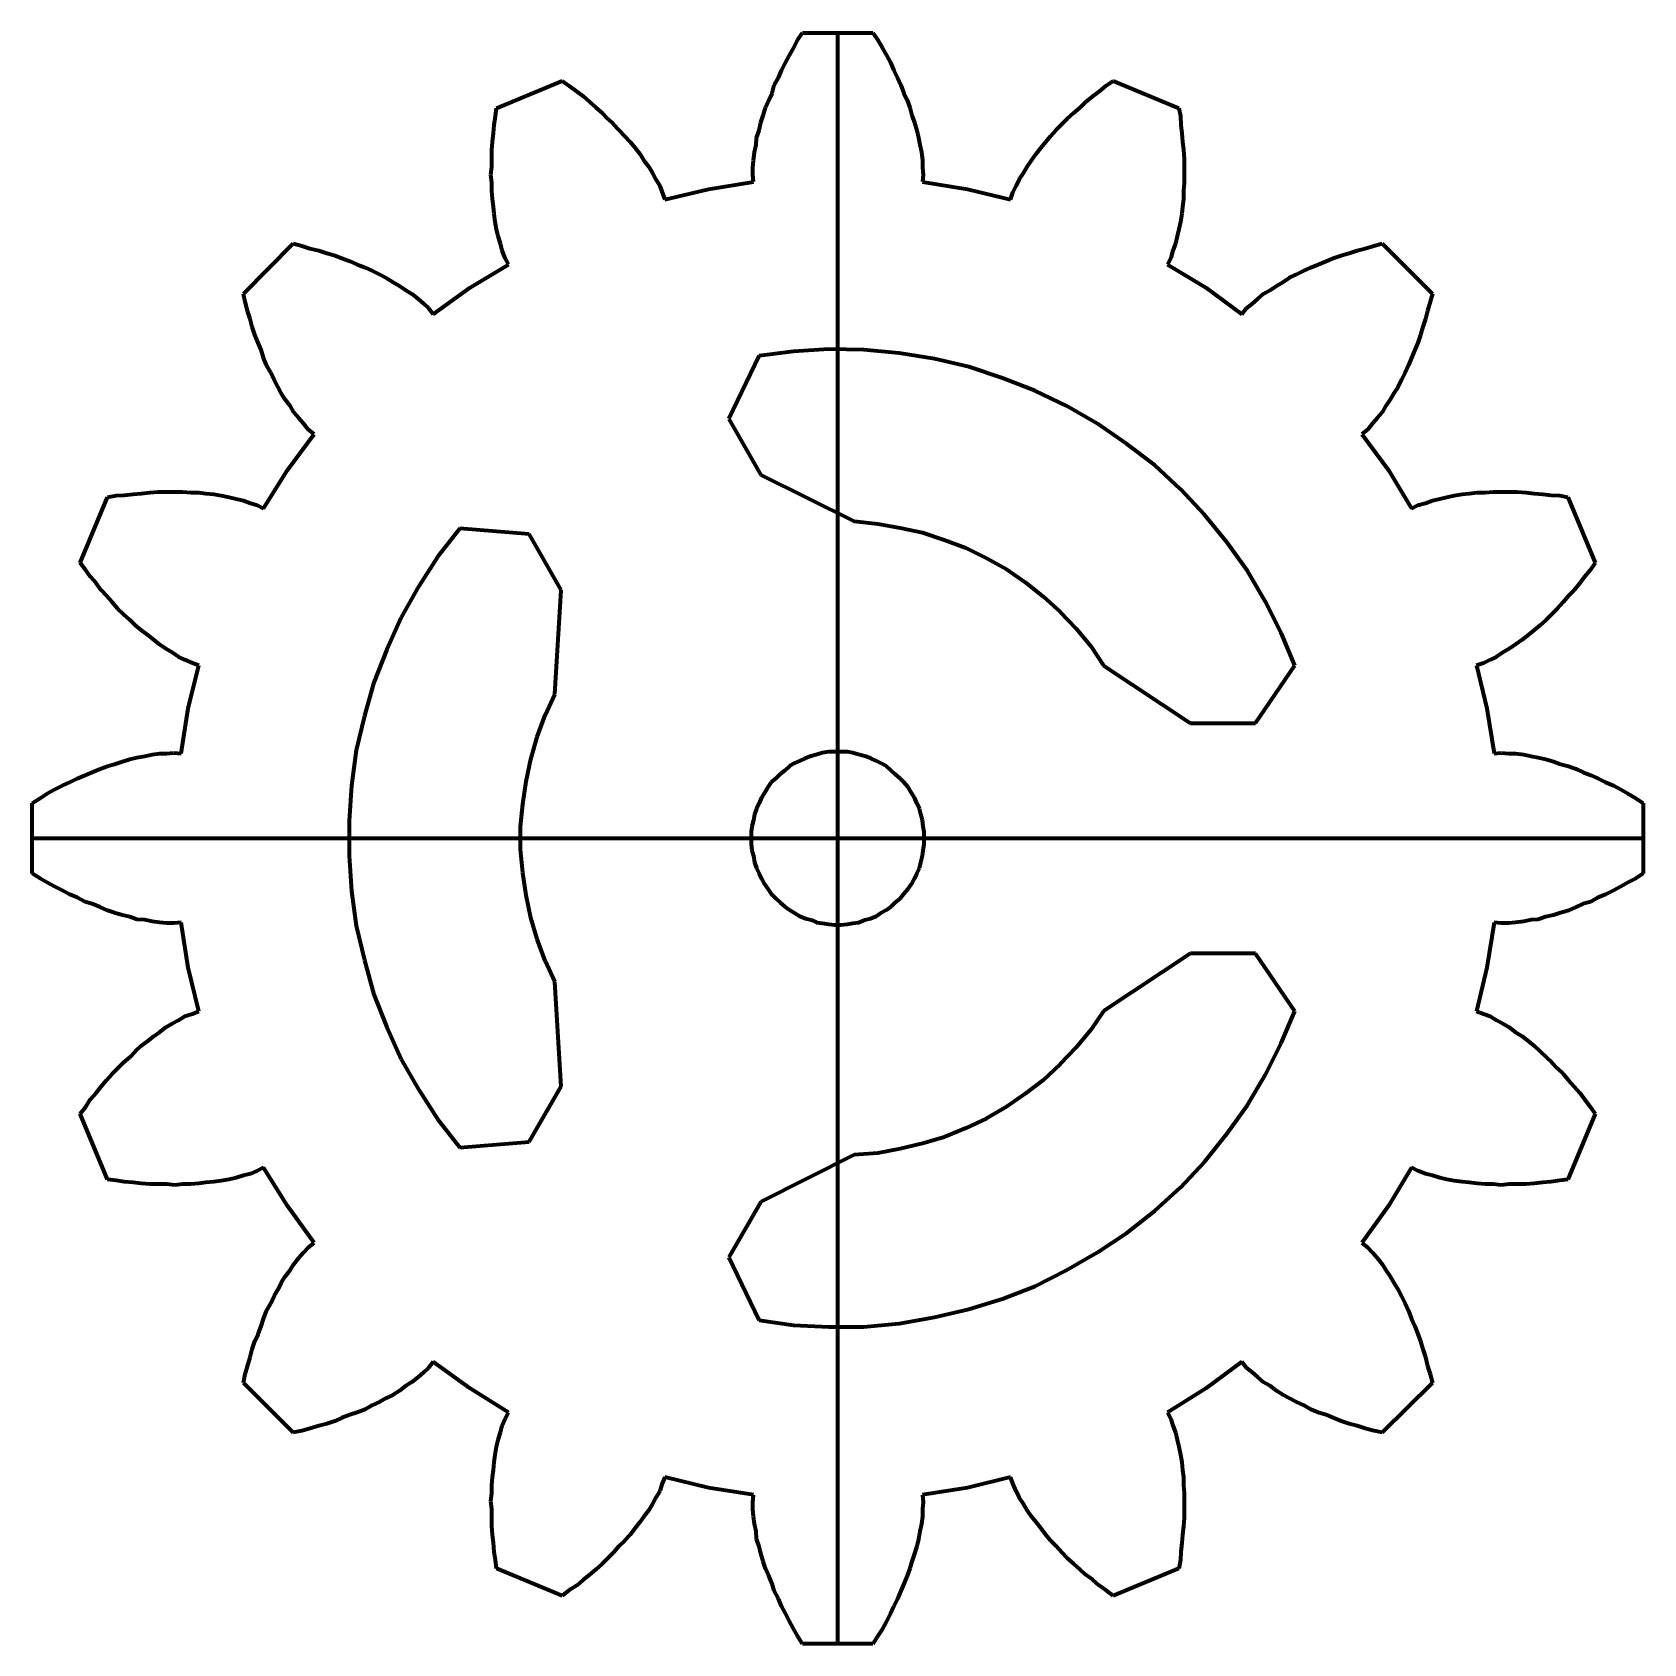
# Model space of a CAD drawing. Extents: x 1 to 51.3, y 1 to 51.3.
import ezdxf

# ---------------------------------------------------------------- set-up
doc = ezdxf.new("R2010")
doc.units = 0

msp = doc.modelspace()

# ---------------------------------------------------------------- linework, layer by layer
at = {"color": 4, "lineweight": 211}
for points in [[(26.15, 1.01), (26.15, 51.33)], [(1, 26.16), (51.32, 26.16)]]:
    msp.add_lwpolyline(points, dxfattribs=at)
at = {"color": 7, "lineweight": 211}
for points in [[(24.65, 50.61), (24.77, 50.83)], [(24.77, 50.83), (24.9, 51.08)], [(24.9, 51.08), (25.05, 51.31)], [(25.05, 51.31), (27.25, 51.31)], [(27.25, 51.31), (27.4, 51.08)], [(27.4, 51.08), (27.55, 50.83)], [(27.55, 50.83), (27.67, 50.61)], [(24.4, 50.13), (24.52, 50.38)], [(24.52, 50.38), (24.65, 50.61)], [(27.67, 50.61), (27.8, 50.38)], [(27.8, 50.38), (27.9, 50.13)], [(24.17, 49.68), (24.3, 49.91)], [(24.3, 49.91), (24.4, 50.13)], [(27.9, 50.13), (28.02, 49.91)], [(28.02, 49.91), (28.12, 49.68)], [(15.5, 48.96), (17.55, 49.81)], [(17.55, 49.81), (17.77, 49.66)], [(17.77, 49.66), (18, 49.48)], [(18, 49.48), (18.2, 49.33)], [(18.2, 49.33), (18.4, 49.16)], [(24, 49.21), (24.1, 49.43)], [(24.1, 49.43), (24.17, 49.68)], [(28.12, 49.68), (28.22, 49.43)], [(28.22, 49.43), (28.32, 49.21)], [(33.9, 49.16), (34.12, 49.33)], [(34.12, 49.33), (34.32, 49.48)], [(34.32, 49.48), (34.52, 49.66)], [(34.52, 49.66), (34.75, 49.81)], [(34.75, 49.81), (36.8, 48.96)], [(15.47, 48.71), (15.5, 48.96)], [(18.4, 49.16), (18.6, 48.98)], [(18.6, 48.98), (18.8, 48.81)], [(23.82, 48.73), (23.9, 48.98)], [(23.9, 48.98), (24, 49.21)], [(28.32, 49.21), (28.4, 48.98)], [(28.4, 48.98), (28.47, 48.73)], [(33.52, 48.81), (33.72, 48.98)], [(33.72, 48.98), (33.9, 49.16)], [(36.8, 48.96), (36.85, 48.71)], [(15.4, 48.18), (15.42, 48.43)], [(15.42, 48.43), (15.47, 48.71)], [(18.8, 48.81), (18.97, 48.63)], [(18.97, 48.63), (19.15, 48.46)], [(19.15, 48.46), (19.32, 48.28)], [(23.7, 48.26), (23.75, 48.51)], [(23.75, 48.51), (23.82, 48.73)], [(28.47, 48.73), (28.55, 48.51)], [(28.55, 48.51), (28.62, 48.26)], [(32.97, 48.28), (33.15, 48.46)], [(33.15, 48.46), (33.32, 48.63)], [(33.32, 48.63), (33.52, 48.81)], [(36.85, 48.71), (36.87, 48.43)], [(36.87, 48.43), (36.9, 48.18)], [(15.35, 47.66), (15.37, 47.91)], [(15.37, 47.91), (15.4, 48.18)], [(19.32, 48.28), (19.5, 48.08)], [(19.5, 48.08), (19.67, 47.91)], [(19.67, 47.91), (19.82, 47.73)], [(23.55, 47.58), (23.6, 47.81)], [(23.6, 47.81), (23.62, 48.03)], [(23.62, 48.03), (23.7, 48.26)], [(28.62, 48.26), (28.67, 48.03)], [(28.67, 48.03), (28.72, 47.81)], [(28.72, 47.81), (28.77, 47.58)], [(32.5, 47.73), (32.65, 47.91)], [(32.65, 47.91), (32.8, 48.08)], [(32.8, 48.08), (32.97, 48.28)], [(36.9, 48.18), (36.92, 47.91)], [(36.92, 47.91), (36.95, 47.66)], [(15.35, 47.38), (15.35, 47.66)], [(15.35, 47.13), (15.35, 47.38)], [(19.82, 47.73), (19.97, 47.53)], [(19.97, 47.53), (20.1, 47.33)], [(20.1, 47.33), (20.25, 47.13)], [(23.5, 47.11), (23.52, 47.33)], [(23.52, 47.33), (23.55, 47.58)], [(28.77, 47.58), (28.8, 47.33)], [(28.8, 47.33), (28.8, 47.11)], [(32.07, 47.13), (32.2, 47.33)], [(32.2, 47.33), (32.35, 47.53)], [(32.35, 47.53), (32.5, 47.73)], [(36.95, 47.66), (36.97, 47.38)], [(36.97, 47.38), (36.97, 47.13)], [(15.32, 46.88), (15.35, 47.13)], [(15.35, 46.63), (15.32, 46.88)], [(20.25, 47.13), (20.37, 46.93)], [(20.37, 46.93), (20.47, 46.73)], [(23.5, 46.88), (23.5, 47.11)], [(23.52, 46.66), (23.5, 46.88)], [(28.8, 47.11), (28.82, 46.88)], [(28.82, 46.88), (28.8, 46.66)], [(31.82, 46.73), (31.95, 46.93)], [(31.95, 46.93), (32.07, 47.13)], [(36.97, 47.13), (36.97, 46.88)], [(36.97, 46.88), (36.97, 46.63)], [(15.35, 46.38), (15.35, 46.63)], [(15.37, 46.13), (15.35, 46.38)], [(20.47, 46.73), (20.6, 46.53)], [(20.6, 46.53), (20.67, 46.33)], [(20.67, 46.33), (20.75, 46.11)], [(20.75, 46.11), (22.12, 46.43)], [(22.12, 46.43), (23.52, 46.66)], [(22.12, 46.43), (22.12, 46.43)], [(28.8, 46.66), (30.2, 46.43)], [(30.2, 46.43), (30.2, 46.43)], [(30.2, 46.43), (31.55, 46.11)], [(31.55, 46.11), (31.62, 46.33)], [(31.62, 46.33), (31.72, 46.53)], [(31.72, 46.53), (31.82, 46.73)], [(36.97, 46.63), (36.95, 46.38)], [(36.95, 46.38), (36.95, 46.13)], [(15.4, 45.88), (15.37, 46.13)], [(15.42, 45.66), (15.4, 45.88)], [(36.92, 45.88), (36.9, 45.66)], [(36.95, 46.13), (36.92, 45.88)], [(15.45, 45.41), (15.42, 45.66)], [(15.5, 45.18), (15.45, 45.41)], [(36.85, 45.41), (36.8, 45.18)], [(36.9, 45.66), (36.85, 45.41)], [(15.55, 44.96), (15.5, 45.18)], [(15.62, 44.73), (15.55, 44.96)], [(36.75, 44.96), (36.7, 44.73)], [(36.8, 45.18), (36.75, 44.96)], [(7.6, 43.16), (9.15, 44.73)], [(9.15, 44.73), (9.42, 44.66)], [(9.42, 44.66), (9.67, 44.58)], [(9.67, 44.58), (9.95, 44.51)], [(9.95, 44.51), (10.2, 44.43)], [(10.2, 44.43), (10.45, 44.36)], [(10.45, 44.36), (10.67, 44.28)], [(15.67, 44.51), (15.62, 44.73)], [(15.77, 44.28), (15.67, 44.51)], [(36.62, 44.51), (36.55, 44.28)], [(36.7, 44.73), (36.62, 44.51)], [(41.62, 44.28), (41.87, 44.36)], [(41.87, 44.36), (42.12, 44.43)], [(42.12, 44.43), (42.37, 44.51)], [(42.37, 44.51), (42.62, 44.58)], [(42.62, 44.58), (42.9, 44.66)], [(42.9, 44.66), (43.15, 44.73)], [(43.15, 44.73), (44.72, 43.16)], [(10.67, 44.28), (10.92, 44.18)], [(10.92, 44.18), (11.15, 44.08)], [(11.15, 44.08), (11.4, 43.98)], [(11.4, 43.98), (11.62, 43.88)], [(11.62, 43.88), (11.85, 43.76)], [(14.67, 43.36), (15.87, 44.08)], [(15.87, 44.08), (15.77, 44.28)], [(36.55, 44.28), (36.45, 44.08)], [(36.45, 44.08), (37.65, 43.36)], [(40.47, 43.76), (40.7, 43.88)], [(40.7, 43.88), (40.92, 43.98)], [(40.92, 43.98), (41.15, 44.08)], [(41.15, 44.08), (41.4, 44.18)], [(41.4, 44.18), (41.62, 44.28)], [(11.85, 43.76), (12.05, 43.66)], [(12.05, 43.66), (12.27, 43.53)], [(12.27, 43.53), (12.47, 43.41)], [(12.47, 43.41), (12.67, 43.28)], [(12.67, 43.28), (12.85, 43.16)], [(13.52, 42.53), (14.67, 43.36)], [(14.67, 43.36), (14.67, 43.36)], [(37.65, 43.36), (37.65, 43.36)], [(37.65, 43.36), (38.77, 42.53)], [(39.45, 43.16), (39.65, 43.28)], [(39.65, 43.28), (39.85, 43.41)], [(39.85, 43.41), (40.05, 43.53)], [(40.05, 43.53), (40.25, 43.66)], [(40.25, 43.66), (40.47, 43.76)], [(7.65, 42.91), (7.6, 43.16)], [(7.72, 42.63), (7.65, 42.91)], [(12.85, 43.16), (13.05, 43.01)], [(13.05, 43.01), (13.22, 42.86)], [(13.22, 42.86), (13.37, 42.71)], [(38.92, 42.71), (39.1, 42.86)], [(39.1, 42.86), (39.27, 43.01)], [(39.27, 43.01), (39.45, 43.16)], [(44.65, 42.91), (44.57, 42.63)], [(44.72, 43.16), (44.65, 42.91)], [(7.8, 42.38), (7.72, 42.63)], [(7.87, 42.13), (7.8, 42.38)], [(13.37, 42.71), (13.52, 42.53)], [(38.77, 42.53), (38.92, 42.71)], [(44.5, 42.38), (44.42, 42.13)], [(44.57, 42.63), (44.5, 42.38)], [(7.95, 41.88), (7.87, 42.13)], [(8.05, 41.63), (7.95, 41.88)], [(44.35, 41.88), (44.27, 41.63)], [(44.42, 42.13), (44.35, 41.88)], [(8.15, 41.41), (8.05, 41.63)], [(8.22, 41.16), (8.15, 41.41)], [(24.77, 41.36), (23.7, 41.23)], [(25.87, 41.43), (24.77, 41.36)], [(26.97, 41.41), (25.87, 41.43)], [(28.07, 41.31), (26.97, 41.41)], [(29.17, 41.13), (28.07, 41.31)], [(44.17, 41.41), (44.07, 41.16)], [(44.27, 41.63), (44.17, 41.41)], [(8.32, 40.93), (8.22, 41.16)], [(8.45, 40.71), (8.32, 40.93)], [(23.7, 41.23), (22.75, 39.26)], [(30.25, 40.88), (29.17, 41.13)], [(31.3, 40.53), (30.25, 40.88)], [(43.97, 40.93), (43.87, 40.71)], [(44.07, 41.16), (43.97, 40.93)], [(8.55, 40.48), (8.45, 40.71)], [(8.67, 40.26), (8.55, 40.48)], [(8.77, 40.06), (8.67, 40.26)], [(32.32, 40.13), (31.3, 40.53)], [(43.65, 40.26), (43.52, 40.06)], [(43.75, 40.48), (43.65, 40.26)], [(43.87, 40.71), (43.75, 40.48)], [(8.9, 39.86), (8.77, 40.06)], [(9.05, 39.66), (8.9, 39.86)], [(33.3, 39.66), (32.32, 40.13)], [(43.4, 39.86), (43.27, 39.66)], [(43.52, 40.06), (43.4, 39.86)], [(9.17, 39.46), (9.05, 39.66)], [(9.32, 39.28), (9.17, 39.46)], [(9.47, 39.11), (9.32, 39.28)], [(22.75, 39.26), (23.75, 37.51)], [(34.25, 39.11), (33.3, 39.66)], [(43, 39.28), (42.85, 39.11)], [(43.15, 39.46), (43, 39.28)], [(43.27, 39.66), (43.15, 39.46)], [(8.97, 37.66), (9.8, 38.78)], [(9.62, 38.93), (9.47, 39.11)], [(9.8, 38.78), (9.62, 38.93)], [(35.17, 38.48), (34.25, 39.11)], [(42.7, 38.93), (42.52, 38.78)], [(42.52, 38.78), (43.35, 37.66)], [(42.85, 39.11), (42.7, 38.93)], [(36.05, 37.81), (35.17, 38.48)], [(36.85, 37.06), (36.05, 37.81)], [(8.22, 36.46), (8.97, 37.66)], [(8.97, 37.66), (8.97, 37.66)], [(23.75, 37.51), (26.67, 36.06)], [(43.35, 37.66), (43.35, 37.66)], [(43.35, 37.66), (44.07, 36.46)], [(2.5, 34.76), (3.35, 36.81)], [(3.35, 36.81), (3.62, 36.86)], [(3.62, 36.86), (3.87, 36.88)], [(3.87, 36.88), (4.15, 36.91)], [(4.15, 36.91), (4.4, 36.93)], [(4.4, 36.93), (4.67, 36.96)], [(4.67, 36.96), (4.92, 36.98)], [(4.92, 36.98), (5.2, 36.98)], [(5.2, 36.98), (5.45, 36.98)], [(5.45, 36.98), (5.7, 36.98)], [(5.7, 36.98), (5.95, 36.96)], [(5.95, 36.96), (6.2, 36.96)], [(6.2, 36.96), (6.42, 36.93)], [(6.42, 36.93), (6.67, 36.91)], [(6.67, 36.91), (6.9, 36.86)], [(6.9, 36.86), (7.15, 36.81)], [(7.15, 36.81), (7.37, 36.76)], [(7.37, 36.76), (7.6, 36.71)], [(37.6, 36.26), (36.85, 37.06)], [(44.72, 36.71), (44.95, 36.76)], [(44.95, 36.76), (45.17, 36.81)], [(45.17, 36.81), (45.4, 36.86)], [(45.4, 36.86), (45.65, 36.91)], [(45.65, 36.91), (45.87, 36.93)], [(45.87, 36.93), (46.12, 36.96)], [(46.12, 36.96), (46.37, 36.96)], [(46.37, 36.96), (46.62, 36.98)], [(46.62, 36.98), (46.87, 36.98)], [(46.87, 36.98), (47.12, 36.98)], [(47.12, 36.98), (47.37, 36.98)], [(47.37, 36.98), (47.65, 36.96)], [(47.65, 36.96), (47.9, 36.93)], [(47.9, 36.93), (48.17, 36.91)], [(48.17, 36.91), (48.42, 36.88)], [(48.42, 36.88), (48.7, 36.86)], [(48.7, 36.86), (48.95, 36.81)], [(48.95, 36.81), (49.8, 34.76)], [(7.6, 36.71), (7.82, 36.63)], [(7.82, 36.63), (8.02, 36.56)], [(8.02, 36.56), (8.22, 36.46)], [(38.3, 35.41), (37.6, 36.26)], [(44.07, 36.46), (44.27, 36.56)], [(44.27, 36.56), (44.5, 36.63)], [(44.5, 36.63), (44.72, 36.71)], [(14.35, 35.83), (13.67, 34.96)], [(16.52, 35.66), (14.35, 35.83)], [(26.67, 36.06), (27.4, 35.98)], [(27.4, 35.98), (28.1, 35.86)], [(28.1, 35.86), (28.8, 35.71)], [(17.52, 33.91), (16.52, 35.66)], [(28.8, 35.71), (29.47, 35.48)], [(29.47, 35.48), (30.15, 35.23)], [(30.15, 35.23), (30.8, 34.91)], [(38.95, 34.51), (38.3, 35.41)], [(2.67, 34.53), (2.5, 34.76)], [(13.67, 34.96), (13.07, 34.03)], [(30.8, 34.91), (31.42, 34.56)], [(49.8, 34.76), (49.65, 34.53)], [(2.82, 34.33), (2.67, 34.53)], [(3, 34.13), (2.82, 34.33)], [(31.42, 34.56), (32, 34.16)], [(39.5, 33.56), (38.95, 34.51)], [(49.47, 34.33), (49.32, 34.13)], [(49.65, 34.53), (49.47, 34.33)], [(3.15, 33.91), (3, 34.13)], [(3.32, 33.73), (3.15, 33.91)], [(3.5, 33.53), (3.32, 33.73)], [(13.07, 34.03), (12.52, 33.06)], [(17.32, 30.66), (17.52, 33.91)], [(32, 34.16), (32.57, 33.71)], [(48.97, 33.73), (48.8, 33.53)], [(49.15, 33.91), (48.97, 33.73)], [(49.32, 34.13), (49.15, 33.91)], [(3.67, 33.33), (3.5, 33.53)], [(3.85, 33.16), (3.67, 33.33)], [(32.57, 33.71), (33.1, 33.23)], [(33.1, 33.23), (33.6, 32.71)], [(40, 32.58), (39.5, 33.56)], [(48.62, 33.33), (48.45, 33.16)], [(48.8, 33.53), (48.62, 33.33)], [(4.05, 32.98), (3.85, 33.16)], [(4.22, 32.81), (4.05, 32.98)], [(4.4, 32.66), (4.22, 32.81)], [(12.52, 33.06), (12.07, 32.06)], [(33.6, 32.71), (34.05, 32.16)], [(48.07, 32.81), (47.9, 32.66)], [(48.27, 32.98), (48.07, 32.81)], [(48.45, 33.16), (48.27, 32.98)], [(4.6, 32.51), (4.4, 32.66)], [(4.8, 32.36), (4.6, 32.51)], [(4.97, 32.21), (4.8, 32.36)], [(5.17, 32.08), (4.97, 32.21)], [(40.42, 31.56), (40, 32.58)], [(47.32, 32.21), (47.12, 32.08)], [(47.52, 32.36), (47.32, 32.21)], [(47.72, 32.51), (47.52, 32.36)], [(47.9, 32.66), (47.72, 32.51)], [(5.37, 31.96), (5.17, 32.08)], [(5.57, 31.83), (5.37, 31.96)], [(5.77, 31.73), (5.57, 31.83)], [(6, 31.63), (5.77, 31.73)], [(12.07, 32.06), (11.67, 31.03)], [(34.05, 32.16), (34.45, 31.56)], [(46.52, 31.73), (46.32, 31.63)], [(46.72, 31.83), (46.52, 31.73)], [(46.92, 31.96), (46.72, 31.83)], [(47.12, 32.08), (46.92, 31.96)], [(5.87, 30.21), (6.2, 31.56)], [(6.2, 31.56), (6, 31.63)], [(34.45, 31.56), (37.17, 29.76)], [(39.2, 29.76), (40.42, 31.56)], [(46.32, 31.63), (46.1, 31.56)], [(46.1, 31.56), (46.42, 30.21)], [(11.67, 31.03), (11.37, 29.98)], [(5.65, 28.81), (5.87, 30.21)], [(5.87, 30.21), (5.87, 30.21)], [(17.02, 30.01), (17.32, 30.66)], [(46.42, 30.21), (46.65, 28.81)], [(11.37, 29.98), (11.12, 28.91)], [(16.77, 29.33), (17.02, 30.01)], [(37.17, 29.76), (39.2, 29.76)], [(16.57, 28.63), (16.77, 29.33)], [(4.27, 28.68), (4.52, 28.73)], [(4.52, 28.73), (4.75, 28.78)], [(4.75, 28.78), (4.97, 28.81)], [(4.97, 28.81), (5.2, 28.81)], [(5.2, 28.81), (5.42, 28.83)], [(5.42, 28.83), (5.65, 28.81)], [(11.12, 28.91), (10.97, 27.81)], [(25.32, 28.73), (25.15, 28.66)], [(25.5, 28.78), (25.32, 28.73)], [(25.67, 28.83), (25.5, 28.78)], [(25.87, 28.86), (25.67, 28.83)], [(26.05, 28.86), (25.87, 28.86)], [(26.25, 28.86), (26.05, 28.86)], [(26.45, 28.86), (26.25, 28.86)], [(26.62, 28.83), (26.45, 28.86)], [(26.8, 28.78), (26.62, 28.83)], [(27, 28.73), (26.8, 28.78)], [(27.17, 28.66), (27, 28.73)], [(46.65, 28.81), (46.87, 28.83)], [(46.87, 28.83), (47.1, 28.81)], [(47.1, 28.81), (47.32, 28.81)], [(47.32, 28.81), (47.57, 28.78)], [(47.57, 28.78), (47.8, 28.73)], [(47.8, 28.73), (48.02, 28.68)], [(2.65, 28.13), (2.87, 28.23)], [(2.87, 28.23), (3.12, 28.33)], [(3.12, 28.33), (3.35, 28.41)], [(3.35, 28.41), (3.57, 28.48)], [(3.57, 28.48), (3.82, 28.56)], [(3.82, 28.56), (4.05, 28.63)], [(4.05, 28.63), (4.27, 28.68)], [(16.42, 27.93), (16.57, 28.63)], [(24.5, 28.28), (24.35, 28.16)], [(24.65, 28.41), (24.5, 28.28)], [(24.8, 28.51), (24.65, 28.41)], [(24.97, 28.58), (24.8, 28.51)], [(25.15, 28.66), (24.97, 28.58)], [(27.35, 28.58), (27.17, 28.66)], [(27.5, 28.51), (27.35, 28.58)], [(27.67, 28.41), (27.5, 28.51)], [(27.82, 28.28), (27.67, 28.41)], [(27.95, 28.16), (27.82, 28.28)], [(48.02, 28.68), (48.25, 28.63)], [(48.25, 28.63), (48.5, 28.56)], [(48.5, 28.56), (48.72, 28.48)], [(48.72, 28.48), (48.97, 28.41)], [(48.97, 28.41), (49.2, 28.33)], [(49.2, 28.33), (49.42, 28.23)], [(49.42, 28.23), (49.67, 28.13)], [(1.47, 27.56), (1.7, 27.68)], [(1.7, 27.68), (1.95, 27.81)], [(1.95, 27.81), (2.17, 27.91)], [(2.17, 27.91), (2.4, 28.03)], [(2.4, 28.03), (2.65, 28.13)], [(10.97, 27.81), (10.9, 26.71)], [(16.32, 27.23), (16.42, 27.93)], [(23.97, 27.76), (23.87, 27.58)], [(24.07, 27.91), (23.97, 27.76)], [(24.22, 28.03), (24.07, 27.91)], [(24.35, 28.16), (24.22, 28.03)], [(28.1, 28.03), (27.95, 28.16)], [(28.22, 27.91), (28.1, 28.03)], [(28.35, 27.76), (28.22, 27.91)], [(28.45, 27.58), (28.35, 27.76)], [(49.67, 28.13), (49.9, 28.03)], [(49.9, 28.03), (50.12, 27.91)], [(50.12, 27.91), (50.37, 27.81)], [(50.37, 27.81), (50.6, 27.68)], [(50.6, 27.68), (50.82, 27.56)], [(1, 27.26), (1.25, 27.41)], [(1, 25.06), (1, 27.26)], [(1.25, 27.41), (1.47, 27.56)], [(16.25, 26.53), (16.32, 27.23)], [(23.7, 27.26), (23.62, 27.08)], [(23.77, 27.43), (23.7, 27.26)], [(23.87, 27.58), (23.77, 27.43)], [(28.55, 27.43), (28.45, 27.58)], [(28.62, 27.26), (28.55, 27.43)], [(28.7, 27.08), (28.62, 27.26)], [(50.82, 27.56), (51.07, 27.41)], [(51.07, 27.41), (51.3, 27.26)], [(51.3, 27.26), (51.3, 25.06)], [(10.9, 26.71), (10.9, 25.61)], [(23.52, 26.73), (23.47, 26.53)], [(23.55, 26.91), (23.52, 26.73)], [(23.62, 27.08), (23.55, 26.91)], [(28.75, 26.91), (28.7, 27.08)], [(28.8, 26.73), (28.75, 26.91)], [(28.82, 26.53), (28.8, 26.73)], [(16.25, 25.81), (16.25, 26.53)], [(23.47, 26.53), (23.45, 26.36)], [(23.45, 26.36), (23.45, 26.16)], [(28.85, 26.36), (28.82, 26.53)], [(28.85, 26.16), (28.85, 26.36)], [(16.32, 25.08), (16.25, 25.81)], [(23.45, 26.16), (23.45, 25.98)], [(23.45, 25.98), (23.47, 25.78)], [(23.47, 25.78), (23.52, 25.61)], [(28.8, 25.61), (28.82, 25.78)], [(28.82, 25.78), (28.85, 25.98)], [(28.85, 26.16), (28.85, 26.16)], [(28.85, 25.98), (28.85, 26.16)], [(10.9, 25.61), (10.97, 24.51)], [(23.52, 25.61), (23.55, 25.41)], [(23.55, 25.41), (23.62, 25.23)], [(23.62, 25.23), (23.7, 25.06)], [(28.62, 25.06), (28.7, 25.23)], [(28.7, 25.23), (28.75, 25.41)], [(28.75, 25.41), (28.8, 25.61)], [(1.25, 24.91), (1, 25.06)], [(1.47, 24.78), (1.25, 24.91)], [(1.7, 24.66), (1.47, 24.78)], [(1.95, 24.53), (1.7, 24.66)], [(16.42, 24.38), (16.32, 25.08)], [(23.7, 25.06), (23.77, 24.91)], [(23.77, 24.91), (23.87, 24.73)], [(23.87, 24.73), (23.97, 24.58)], [(28.35, 24.58), (28.45, 24.73)], [(28.45, 24.73), (28.55, 24.91)], [(28.55, 24.91), (28.62, 25.06)], [(50.6, 24.66), (50.37, 24.53)], [(50.82, 24.78), (50.6, 24.66)], [(51.07, 24.91), (50.82, 24.78)], [(51.3, 25.06), (51.07, 24.91)], [(2.17, 24.41), (1.95, 24.53)], [(2.4, 24.31), (2.17, 24.41)], [(2.65, 24.18), (2.4, 24.31)], [(2.87, 24.11), (2.65, 24.18)], [(10.97, 24.51), (11.12, 23.43)], [(16.57, 23.68), (16.42, 24.38)], [(23.97, 24.58), (24.07, 24.43)], [(24.07, 24.43), (24.22, 24.28)], [(24.22, 24.28), (24.35, 24.16)], [(24.35, 24.16), (24.5, 24.03)], [(27.82, 24.03), (27.95, 24.16)], [(27.95, 24.16), (28.1, 24.28)], [(28.1, 24.28), (28.22, 24.43)], [(28.22, 24.43), (28.35, 24.58)], [(49.67, 24.18), (49.42, 24.11)], [(49.9, 24.31), (49.67, 24.18)], [(50.12, 24.41), (49.9, 24.31)], [(50.37, 24.53), (50.12, 24.41)], [(3.12, 24.01), (2.87, 24.11)], [(3.35, 23.91), (3.12, 24.01)], [(3.57, 23.83), (3.35, 23.91)], [(3.82, 23.76), (3.57, 23.83)], [(4.05, 23.71), (3.82, 23.76)], [(4.27, 23.63), (4.05, 23.71)], [(16.77, 23.01), (16.57, 23.68)], [(24.5, 24.03), (24.65, 23.93)], [(24.65, 23.93), (24.8, 23.83)], [(24.8, 23.83), (24.97, 23.73)], [(24.97, 23.73), (25.15, 23.66)], [(25.15, 23.66), (25.32, 23.61)], [(27, 23.61), (27.17, 23.66)], [(27.17, 23.66), (27.35, 23.73)], [(27.35, 23.73), (27.5, 23.83)], [(27.5, 23.83), (27.67, 23.93)], [(27.67, 23.93), (27.82, 24.03)], [(48.25, 23.71), (48.02, 23.63)], [(48.5, 23.76), (48.25, 23.71)], [(48.72, 23.83), (48.5, 23.76)], [(48.97, 23.91), (48.72, 23.83)], [(49.2, 24.01), (48.97, 23.91)], [(49.42, 24.11), (49.2, 24.01)], [(4.52, 23.61), (4.27, 23.63)], [(4.75, 23.56), (4.52, 23.61)], [(4.97, 23.53), (4.75, 23.56)], [(5.2, 23.51), (4.97, 23.53)], [(5.42, 23.51), (5.2, 23.51)], [(5.65, 23.53), (5.42, 23.51)], [(5.87, 22.13), (5.65, 23.53)], [(11.12, 23.43), (11.37, 22.36)], [(25.32, 23.61), (25.5, 23.53)], [(25.5, 23.53), (25.67, 23.51)], [(25.67, 23.51), (25.87, 23.48)], [(25.87, 23.48), (26.05, 23.46)], [(26.05, 23.46), (26.25, 23.46)], [(26.25, 23.46), (26.45, 23.48)], [(26.45, 23.48), (26.62, 23.51)], [(26.62, 23.51), (26.8, 23.53)], [(26.8, 23.53), (27, 23.61)], [(46.65, 23.53), (46.42, 22.13)], [(46.87, 23.51), (46.65, 23.53)], [(47.1, 23.51), (46.87, 23.51)], [(47.32, 23.53), (47.1, 23.51)], [(47.57, 23.56), (47.32, 23.53)], [(47.8, 23.61), (47.57, 23.56)], [(48.02, 23.63), (47.8, 23.61)], [(17.02, 22.33), (16.77, 23.01)], [(11.37, 22.36), (11.67, 21.28)], [(17.32, 21.68), (17.02, 22.33)], [(37.17, 22.56), (34.45, 20.76)], [(39.2, 22.56), (37.17, 22.56)], [(40.42, 20.76), (39.2, 22.56)], [(6.2, 20.76), (5.87, 22.13)], [(5.87, 22.13), (5.87, 22.13)], [(17.52, 18.41), (17.32, 21.68)], [(46.42, 22.13), (46.1, 20.76)], [(46.42, 22.13), (46.42, 22.13)], [(11.67, 21.28), (12.07, 20.26)], [(5.77, 20.61), (6, 20.68)], [(6, 20.68), (6.2, 20.76)], [(34.45, 20.76), (34.05, 20.18)], [(40, 19.76), (40.42, 20.76)], [(46.1, 20.76), (46.32, 20.68)], [(46.32, 20.68), (46.52, 20.61)], [(4.97, 20.11), (5.17, 20.26)], [(5.17, 20.26), (5.37, 20.38)], [(5.37, 20.38), (5.57, 20.48)], [(5.57, 20.48), (5.77, 20.61)], [(12.07, 20.26), (12.52, 19.26)], [(34.05, 20.18), (33.6, 19.63)], [(46.52, 20.61), (46.72, 20.48)], [(46.72, 20.48), (46.92, 20.38)], [(46.92, 20.38), (47.12, 20.26)], [(47.12, 20.26), (47.32, 20.11)], [(4.22, 19.51), (4.4, 19.68)], [(4.4, 19.68), (4.6, 19.83)], [(4.6, 19.83), (4.8, 19.98)], [(4.8, 19.98), (4.97, 20.11)], [(33.6, 19.63), (33.1, 19.11)], [(39.5, 18.76), (40, 19.76)], [(47.32, 20.11), (47.52, 19.98)], [(47.52, 19.98), (47.72, 19.83)], [(47.72, 19.83), (47.9, 19.68)], [(47.9, 19.68), (48.07, 19.51)], [(3.67, 18.98), (3.85, 19.16)], [(3.85, 19.16), (4.05, 19.33)], [(4.05, 19.33), (4.22, 19.51)], [(12.52, 19.26), (13.07, 18.31)], [(48.07, 19.51), (48.27, 19.33)], [(48.27, 19.33), (48.45, 19.16)], [(48.45, 19.16), (48.62, 18.98)], [(3.32, 18.61), (3.5, 18.81)], [(3.5, 18.81), (3.67, 18.98)], [(33.1, 19.11), (32.57, 18.61)], [(38.95, 17.83), (39.5, 18.76)], [(48.62, 18.98), (48.8, 18.81)], [(48.8, 18.81), (48.97, 18.61)], [(2.82, 18.01), (3, 18.21)], [(3, 18.21), (3.15, 18.41)], [(3.15, 18.41), (3.32, 18.61)], [(13.07, 18.31), (13.67, 17.38)], [(16.52, 16.68), (17.52, 18.41)], [(32, 18.18), (31.42, 17.78)], [(32.57, 18.61), (32, 18.18)], [(48.97, 18.61), (49.15, 18.41)], [(49.15, 18.41), (49.32, 18.21)], [(49.32, 18.21), (49.47, 18.01)], [(2.5, 17.56), (2.67, 17.78)], [(2.67, 17.78), (2.82, 18.01)], [(31.42, 17.78), (30.8, 17.41)], [(38.3, 16.93), (38.95, 17.83)], [(49.47, 18.01), (49.65, 17.78)], [(49.65, 17.78), (49.8, 17.56)], [(3.35, 15.51), (2.5, 17.56)], [(13.67, 17.38), (14.35, 16.51)], [(30.15, 17.11), (29.47, 16.83)], [(30.8, 17.41), (30.15, 17.11)], [(49.8, 17.56), (48.95, 15.51)], [(14.35, 16.51), (16.52, 16.68)], [(28.8, 16.63), (28.1, 16.46)], [(29.47, 16.83), (28.8, 16.63)], [(37.6, 16.06), (38.3, 16.93)], [(26.67, 16.28), (23.75, 14.81)], [(27.4, 16.33), (26.67, 16.28)], [(28.1, 16.46), (27.4, 16.33)], [(7.6, 15.63), (7.37, 15.56)], [(7.82, 15.68), (7.6, 15.63)], [(8.02, 15.78), (7.82, 15.68)], [(8.22, 15.88), (8.02, 15.78)], [(8.97, 14.68), (8.22, 15.88)], [(36.85, 15.26), (37.6, 16.06)], [(44.07, 15.88), (43.35, 14.68)], [(44.27, 15.78), (44.07, 15.88)], [(44.5, 15.68), (44.27, 15.78)], [(44.72, 15.63), (44.5, 15.68)], [(44.95, 15.56), (44.72, 15.63)], [(3.62, 15.48), (3.35, 15.51)], [(3.87, 15.43), (3.62, 15.48)], [(4.15, 15.41), (3.87, 15.43)], [(4.4, 15.38), (4.15, 15.41)], [(4.67, 15.36), (4.4, 15.38)], [(4.92, 15.36), (4.67, 15.36)], [(5.2, 15.36), (4.92, 15.36)], [(5.45, 15.33), (5.2, 15.36)], [(5.7, 15.36), (5.45, 15.33)], [(5.95, 15.36), (5.7, 15.36)], [(6.2, 15.38), (5.95, 15.36)], [(6.42, 15.41), (6.2, 15.38)], [(6.67, 15.43), (6.42, 15.41)], [(6.9, 15.46), (6.67, 15.43)], [(7.15, 15.51), (6.9, 15.46)], [(7.37, 15.56), (7.15, 15.51)], [(36.05, 14.53), (36.85, 15.26)], [(45.17, 15.51), (44.95, 15.56)], [(45.4, 15.46), (45.17, 15.51)], [(45.65, 15.43), (45.4, 15.46)], [(45.87, 15.41), (45.65, 15.43)], [(46.12, 15.38), (45.87, 15.41)], [(46.37, 15.36), (46.12, 15.38)], [(46.62, 15.36), (46.37, 15.36)], [(46.87, 15.33), (46.62, 15.36)], [(47.12, 15.36), (46.87, 15.33)], [(47.37, 15.36), (47.12, 15.36)], [(47.65, 15.36), (47.37, 15.36)], [(47.9, 15.38), (47.65, 15.36)], [(48.17, 15.41), (47.9, 15.38)], [(48.42, 15.43), (48.17, 15.41)], [(48.7, 15.48), (48.42, 15.43)], [(48.95, 15.51), (48.7, 15.48)], [(9.8, 13.53), (8.97, 14.68)], [(8.97, 14.68), (8.97, 14.68)], [(23.75, 14.81), (22.75, 13.08)], [(43.35, 14.68), (42.52, 13.53)], [(43.35, 14.68), (43.35, 14.68)], [(35.17, 13.83), (36.05, 14.53)], [(34.25, 13.23), (35.17, 13.83)], [(9.32, 13.06), (9.47, 13.23)], [(9.47, 13.23), (9.62, 13.38)], [(9.62, 13.38), (9.8, 13.53)], [(33.3, 12.68), (34.25, 13.23)], [(42.52, 13.53), (42.7, 13.38)], [(42.7, 13.38), (42.85, 13.23)], [(42.85, 13.23), (43, 13.06)], [(8.9, 12.48), (9.05, 12.68)], [(9.05, 12.68), (9.17, 12.86)], [(9.17, 12.86), (9.32, 13.06)], [(22.75, 13.08), (23.7, 11.11)], [(32.32, 12.18), (33.3, 12.68)], [(43, 13.06), (43.15, 12.86)], [(43.15, 12.86), (43.27, 12.68)], [(43.27, 12.68), (43.4, 12.48)], [(8.67, 12.06), (8.77, 12.28)], [(8.77, 12.28), (8.9, 12.48)], [(31.3, 11.78), (32.32, 12.18)], [(43.4, 12.48), (43.52, 12.28)], [(43.52, 12.28), (43.65, 12.06)], [(8.32, 11.41), (8.45, 11.63)], [(8.45, 11.63), (8.55, 11.86)], [(8.55, 11.86), (8.67, 12.06)], [(30.25, 11.46), (31.3, 11.78)], [(43.65, 12.06), (43.75, 11.86)], [(43.75, 11.86), (43.87, 11.63)], [(43.87, 11.63), (43.97, 11.41)], [(8.15, 10.93), (8.22, 11.16)], [(8.22, 11.16), (8.32, 11.41)], [(23.7, 11.11), (24.77, 10.96)], [(28.07, 11.01), (29.17, 11.21)], [(29.17, 11.21), (30.25, 11.46)], [(43.97, 11.41), (44.07, 11.16)], [(44.07, 11.16), (44.17, 10.93)], [(7.95, 10.46), (8.05, 10.68)], [(8.05, 10.68), (8.15, 10.93)], [(24.77, 10.96), (25.87, 10.91)], [(25.87, 10.91), (26.97, 10.91)], [(26.97, 10.91), (28.07, 11.01)], [(44.17, 10.93), (44.27, 10.68)], [(44.27, 10.68), (44.35, 10.46)], [(7.8, 9.96), (7.87, 10.21)], [(7.87, 10.21), (7.95, 10.46)], [(44.35, 10.46), (44.42, 10.21)], [(44.42, 10.21), (44.5, 9.96)], [(7.65, 9.43), (7.72, 9.68)], [(7.72, 9.68), (7.8, 9.96)], [(13.37, 9.63), (13.22, 9.48)], [(13.52, 9.81), (13.37, 9.63)], [(14.67, 8.98), (13.52, 9.81)], [(38.77, 9.81), (37.65, 8.98)], [(38.92, 9.63), (38.77, 9.81)], [(39.1, 9.48), (38.92, 9.63)], [(44.5, 9.96), (44.57, 9.68)], [(44.57, 9.68), (44.65, 9.43)], [(7.6, 9.16), (7.65, 9.43)], [(9.15, 7.61), (7.6, 9.16)], [(12.67, 9.06), (12.47, 8.91)], [(12.85, 9.18), (12.67, 9.06)], [(13.05, 9.33), (12.85, 9.18)], [(13.22, 9.48), (13.05, 9.33)], [(39.27, 9.33), (39.1, 9.48)], [(39.45, 9.18), (39.27, 9.33)], [(39.65, 9.06), (39.45, 9.18)], [(39.85, 8.91), (39.65, 9.06)], [(44.72, 9.16), (43.15, 7.61)], [(44.65, 9.43), (44.72, 9.16)], [(11.85, 8.56), (11.62, 8.46)], [(12.05, 8.68), (11.85, 8.56)], [(12.27, 8.78), (12.05, 8.68)], [(12.47, 8.91), (12.27, 8.78)], [(15.87, 8.23), (14.67, 8.98)], [(14.67, 8.98), (14.67, 8.98)], [(37.65, 8.98), (36.45, 8.23)], [(37.65, 8.98), (37.65, 8.98)], [(40.05, 8.78), (39.85, 8.91)], [(40.25, 8.68), (40.05, 8.78)], [(40.47, 8.56), (40.25, 8.68)], [(40.7, 8.46), (40.47, 8.56)], [(10.67, 8.06), (10.45, 7.96)], [(10.92, 8.16), (10.67, 8.06)], [(11.15, 8.23), (10.92, 8.16)], [(11.4, 8.33), (11.15, 8.23)], [(11.62, 8.46), (11.4, 8.33)], [(15.77, 8.03), (15.87, 8.23)], [(36.45, 8.23), (36.55, 8.03)], [(40.92, 8.33), (40.7, 8.46)], [(41.15, 8.23), (40.92, 8.33)], [(41.4, 8.16), (41.15, 8.23)], [(41.62, 8.06), (41.4, 8.16)], [(41.87, 7.96), (41.62, 8.06)], [(9.42, 7.66), (9.15, 7.61)], [(9.67, 7.73), (9.42, 7.66)], [(9.95, 7.81), (9.67, 7.73)], [(10.2, 7.88), (9.95, 7.81)], [(10.45, 7.96), (10.2, 7.88)], [(15.55, 7.38), (15.62, 7.61)], [(15.62, 7.61), (15.67, 7.83)], [(15.67, 7.83), (15.77, 8.03)], [(36.55, 8.03), (36.62, 7.83)], [(36.62, 7.83), (36.7, 7.61)], [(36.7, 7.61), (36.75, 7.38)], [(42.12, 7.88), (41.87, 7.96)], [(42.37, 7.81), (42.12, 7.88)], [(42.62, 7.73), (42.37, 7.81)], [(42.9, 7.66), (42.62, 7.73)], [(43.15, 7.61), (42.9, 7.66)], [(15.45, 6.91), (15.5, 7.16)], [(15.5, 7.16), (15.55, 7.38)], [(36.75, 7.38), (36.8, 7.16)], [(36.8, 7.16), (36.85, 6.91)], [(15.4, 6.43), (15.42, 6.68)], [(15.42, 6.68), (15.45, 6.91)], [(36.85, 6.91), (36.9, 6.68)], [(36.9, 6.68), (36.92, 6.43)], [(15.35, 5.96), (15.37, 6.21)], [(15.37, 6.21), (15.4, 6.43)], [(20.75, 6.21), (20.67, 6.01)], [(22.12, 5.88), (20.75, 6.21)], [(31.55, 6.21), (30.2, 5.88)], [(31.62, 6.01), (31.55, 6.21)], [(36.92, 6.43), (36.95, 6.21)], [(36.95, 6.21), (36.95, 5.96)], [(15.32, 5.46), (15.35, 5.71)], [(15.35, 5.71), (15.35, 5.96)], [(20.47, 5.58), (20.37, 5.38)], [(20.6, 5.78), (20.47, 5.58)], [(20.67, 6.01), (20.6, 5.78)], [(23.52, 5.66), (22.12, 5.88)], [(22.12, 5.88), (22.12, 5.88)], [(23.5, 5.43), (23.52, 5.66)], [(30.2, 5.88), (28.8, 5.66)], [(28.8, 5.66), (28.82, 5.43)], [(30.2, 5.88), (30.2, 5.88)], [(31.72, 5.78), (31.62, 6.01)], [(31.82, 5.58), (31.72, 5.78)], [(31.95, 5.38), (31.82, 5.58)], [(36.95, 5.96), (36.97, 5.71)], [(36.97, 5.71), (36.97, 5.46)], [(15.35, 5.21), (15.32, 5.46)], [(15.35, 4.93), (15.35, 5.21)], [(20.25, 5.18), (20.1, 4.98)], [(20.37, 5.38), (20.25, 5.18)], [(23.5, 5.21), (23.5, 5.43)], [(23.52, 4.98), (23.5, 5.21)], [(28.82, 5.43), (28.8, 5.21)], [(28.8, 5.21), (28.8, 4.98)], [(32.07, 5.18), (31.95, 5.38)], [(32.2, 4.98), (32.07, 5.18)], [(36.97, 5.46), (36.97, 5.21)], [(36.97, 5.21), (36.97, 4.93)], [(15.35, 4.68), (15.35, 4.93)], [(15.37, 4.41), (15.35, 4.68)], [(19.82, 4.61), (19.67, 4.41)], [(19.97, 4.81), (19.82, 4.61)], [(20.1, 4.98), (19.97, 4.81)], [(23.55, 4.76), (23.52, 4.98)], [(23.6, 4.53), (23.55, 4.76)], [(23.62, 4.28), (23.6, 4.53)], [(28.72, 4.53), (28.67, 4.28)], [(28.77, 4.76), (28.72, 4.53)], [(28.8, 4.98), (28.77, 4.76)], [(32.35, 4.81), (32.2, 4.98)], [(32.5, 4.61), (32.35, 4.81)], [(32.65, 4.41), (32.5, 4.61)], [(36.95, 4.68), (36.92, 4.41)], [(36.97, 4.93), (36.95, 4.68)], [(15.4, 4.16), (15.37, 4.41)], [(15.42, 3.88), (15.4, 4.16)], [(19.32, 4.06), (19.15, 3.86)], [(19.5, 4.23), (19.32, 4.06)], [(19.67, 4.41), (19.5, 4.23)], [(23.7, 4.06), (23.62, 4.28)], [(23.75, 3.83), (23.7, 4.06)], [(28.62, 4.06), (28.55, 3.83)], [(28.67, 4.28), (28.62, 4.06)], [(32.8, 4.23), (32.65, 4.41)], [(32.97, 4.06), (32.8, 4.23)], [(33.15, 3.86), (32.97, 4.06)], [(36.9, 4.16), (36.87, 3.88)], [(36.92, 4.41), (36.9, 4.16)], [(15.47, 3.63), (15.42, 3.88)], [(15.5, 3.36), (15.47, 3.63)], [(18.97, 3.68), (18.8, 3.51)], [(19.15, 3.86), (18.97, 3.68)], [(23.82, 3.58), (23.75, 3.83)], [(23.9, 3.36), (23.82, 3.58)], [(28.47, 3.58), (28.4, 3.36)], [(28.55, 3.83), (28.47, 3.58)], [(33.32, 3.68), (33.15, 3.86)], [(33.52, 3.51), (33.32, 3.68)], [(36.85, 3.63), (36.8, 3.36)], [(36.87, 3.88), (36.85, 3.63)], [(17.55, 2.51), (15.5, 3.36)], [(18.4, 3.16), (18.2, 3.01)], [(18.6, 3.33), (18.4, 3.16)], [(18.8, 3.51), (18.6, 3.33)], [(24, 3.13), (23.9, 3.36)], [(24.1, 2.88), (24, 3.13)], [(28.32, 3.13), (28.22, 2.88)], [(28.4, 3.36), (28.32, 3.13)], [(33.72, 3.33), (33.52, 3.51)], [(33.9, 3.16), (33.72, 3.33)], [(34.12, 3.01), (33.9, 3.16)], [(36.8, 3.36), (34.75, 2.51)], [(17.77, 2.68), (17.55, 2.51)], [(18, 2.83), (17.77, 2.68)], [(18.2, 3.01), (18, 2.83)], [(24.17, 2.66), (24.1, 2.88)], [(24.3, 2.41), (24.17, 2.66)], [(28.12, 2.66), (28.02, 2.41)], [(28.22, 2.88), (28.12, 2.66)], [(34.32, 2.83), (34.12, 3.01)], [(34.52, 2.68), (34.32, 2.83)], [(34.75, 2.51), (34.52, 2.68)], [(24.4, 2.18), (24.3, 2.41)], [(24.52, 1.96), (24.4, 2.18)], [(27.9, 2.18), (27.8, 1.96)], [(28.02, 2.41), (27.9, 2.18)], [(24.65, 1.71), (24.52, 1.96)], [(24.77, 1.48), (24.65, 1.71)], [(27.67, 1.71), (27.55, 1.48)], [(27.8, 1.96), (27.67, 1.71)], [(24.9, 1.26), (24.77, 1.48)], [(25.05, 1.01), (24.9, 1.26)], [(27.25, 1.01), (25.05, 1.01)], [(27.4, 1.26), (27.25, 1.01)], [(27.55, 1.48), (27.4, 1.26)]]:
    msp.add_lwpolyline(points, dxfattribs=at)

doc.saveas('drawing.dxf')
